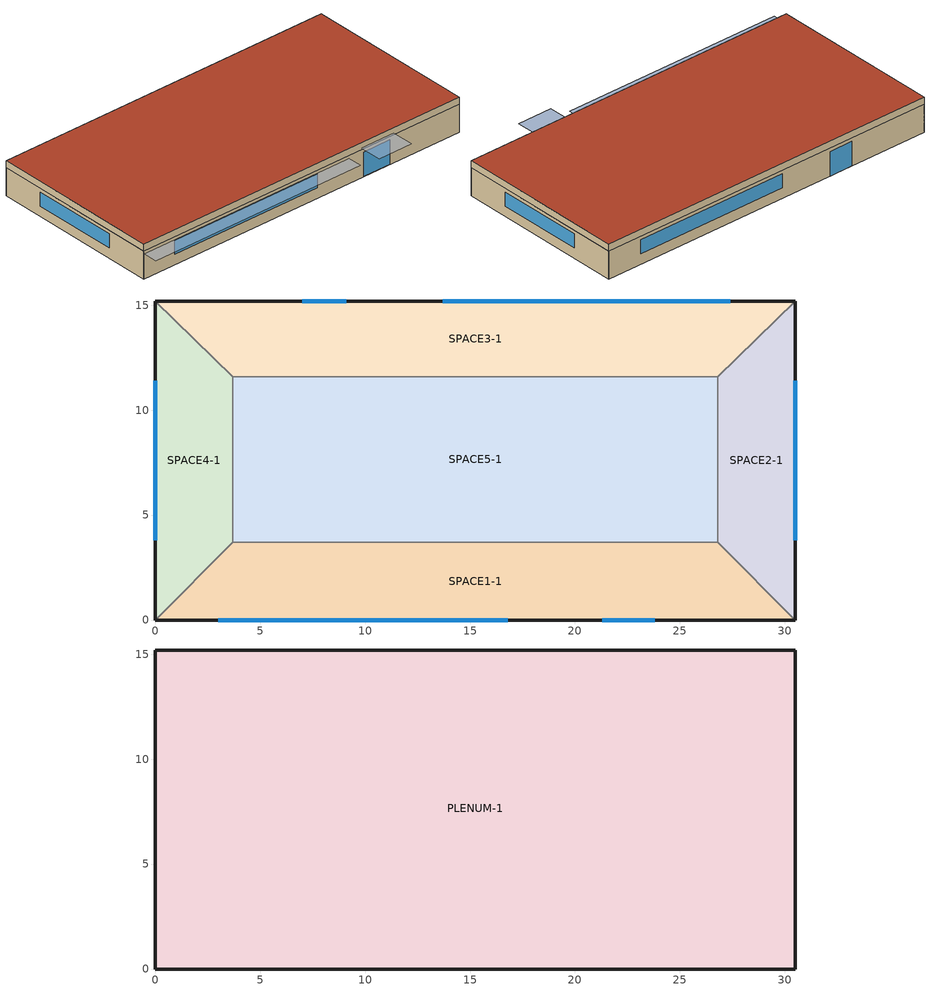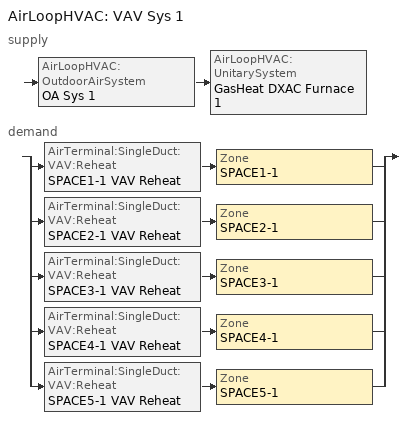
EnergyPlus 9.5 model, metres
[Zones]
SPACE1-1
 floor ground (FLOOR-SLAB-1): 26.8,3.7 30.5,0 0,0 3.7,3.7 z0
 wall outside (WALL-1): 0,0 30.5,0 z0:2.4
 wall to SPACE2-1 (INT-WALL-1): 30.5,0 26.8,3.7 z0:2.4
 wall to SPACE4-1 (INT-WALL-1): 3.7,3.7 0,0 z0:2.4
 wall to SPACE5-1 (INT-WALL-1): 26.8,3.7 3.7,3.7 z0:2.4
 window (Dbl Clr 3mm/13mm Air): 3,0 16.8,0 z0.9:2.1
 window (Sgl Grey 3mm): 21.3,0 23.8,0 z0:2.1
SPACE2-1
 floor ground (FLOOR-SLAB-1): 26.8,11.6 30.5,15.2 30.5,0 26.8,3.7 z0
 wall outside (WALL-1): 30.5,0 30.5,15.2 z0:2.4
 wall to SPACE3-1 (INT-WALL-1): 30.5,15.2 26.8,11.6 z0:2.4
 wall to SPACE5-1 (INT-WALL-1): 26.8,11.6 26.8,3.7 z0:2.4
 window (Dbl Clr 3mm/13mm Air): 30.5,3.8 30.5,11.4 z0.9:2.1
SPACE3-1
 floor ground (FLOOR-SLAB-1): 26.8,11.6 3.7,11.6 0,15.2 30.5,15.2 z0
 wall outside (WALL-1): 30.5,15.2 0,15.2 z0:2.4
 wall to SPACE4-1 (INT-WALL-1): 0,15.2 3.7,11.6 z0:2.4
 wall to SPACE5-1 (INT-WALL-1): 3.7,11.6 26.8,11.6 z0:2.4
 window (Dbl Clr 3mm/13mm Air): 27.4,15.2 13.7,15.2 z0.9:2.1
 window (Sgl Grey 3mm): 9.1,15.2 7,15.2 z0:2.1
SPACE4-1
 floor ground (FLOOR-SLAB-1): 3.7,3.7 0,0 0,15.2 3.7,11.6 z0
 wall outside (WALL-1): 0,15.2 0,0 z0:2.4
 wall to SPACE5-1 (INT-WALL-1): 3.7,3.7 3.7,11.6 z0:2.4
 window (Dbl Clr 3mm/13mm Air): 0,11.4 0,3.8 z0.9:2.1
SPACE5-1
 floor ground (FLOOR-SLAB-1): 26.8,11.6 26.8,3.7 3.7,3.7 3.7,11.6 z0
PLENUM-1
 floor to SPACE1-1 (CLNG-1): 26.8,3.7 30.5,0 0,0 3.7,3.7 z2.4
 floor to SPACE2-1 (CLNG-1): 26.8,11.6 30.5,15.2 30.5,0 26.8,3.7 z2.4
 floor to SPACE3-1 (CLNG-1): 26.8,11.6 3.7,11.6 0,15.2 30.5,15.2 z2.4
 floor to SPACE4-1 (CLNG-1): 3.7,3.7 0,0 0,15.2 3.7,11.6 z2.4
 floor to SPACE5-1 (CLNG-1): 26.8,11.6 26.8,3.7 3.7,3.7 3.7,11.6 z2.4
 wall outside (WALL-1): 0,0 30.5,0 30.5,15.2 0,15.2 0,0 z2.4:3
 roof outside (ROOF-1): 0,15.2 0,0 30.5,0 30.5,15.2 z3
shading: 0,-1.3 0,0 19.8,0 19.8,-1.3 z2.2; 21,-2 21,0 24.1,0 24.1,-2 z2.6
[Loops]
AirLoopHVAC 'VAV Sys 1'
 supply: AirLoopHVAC:OutdoorAirSystem 'OA Sys 1' > AirLoopHVAC:UnitarySystem 'GasHeat DXAC Furnace 1'
 demand: split
  | AirTerminal:SingleDuct:VAV:Reheat 'SPACE1-1 VAV Reheat' > Zone 'SPACE1-1'
  | AirTerminal:SingleDuct:VAV:Reheat 'SPACE2-1 VAV Reheat' > Zone 'SPACE2-1'
  | AirTerminal:SingleDuct:VAV:Reheat 'SPACE3-1 VAV Reheat' > Zone 'SPACE3-1'
  | AirTerminal:SingleDuct:VAV:Reheat 'SPACE4-1 VAV Reheat' > Zone 'SPACE4-1'
  | AirTerminal:SingleDuct:VAV:Reheat 'SPACE5-1 VAV Reheat' > Zone 'SPACE5-1'
[Building]
Building: North Axis {deg}=30; Terrain=City; Loads Convergence Tolerance Value {W}=0.04; Temperature Convergence Tolerance Value {deltaC}=0.4; Solar Distribution=FullExterior; Maximum Number of Warmup Days=25; Minimum Number of Warmup Days=6
[Site:Location]
CHICAGO_IL_USA TMY2-94846: Latitude {deg}=41.78; Longitude {deg}=-87.75; Time Zone {hr}=-6; Elevation {m}=190
[SizingPeriod:DesignDay] Humidity Condition Type=Wetbulb; Barometric Pressure {Pa}=99063; Rain Indicator=No; Snow Indicator=No; Daylight Saving Time Indicator=No; Solar Model Indicator=ASHRAEClearSky
Name | Month | Day of Month | Day Type | Maximum Dry-Bulb Temperature {C} | Daily Dry-Bulb Temperature Range {deltaC} | Wetbulb or DewPoint at Maximum Dry-Bulb {C} | Wind Speed {m/s} | Wind Direction {deg} | Sky Clearness
CHICAGO_IL_USA Annual Heating 99% Design Conditions DB | 1 | 8 | WinterDesignDay | -17.3 | 0 | -17.3 | 4.9 | 270 | 0
CHICAGO Ann Clg .4% Condns WB=>MDB | 7 | 21 | SummerDesignDay | 31.2 | 10.7 | 25.5 | 5.3 | 230 | 1
[Site:GroundTemperature:BuildingSurface]
20.03, 20.03, 20.13, 20.3, 20.43, 20.52, 20.62, 20.77, 20.78, 20.55, 20.44, 20.2
[Material] Thermal Absorptance=0.9
Name | Roughness | Thickness {m} | Conductivity {W/m-K} | Density {kg/m3} | Specific Heat {J/kg-K} | Solar Absorptance | Visible Absorptance
RG01 | Rough | 0.0127 | 1.442 | 881 | 1674 | 0.65 | 0.65
BR01 | VeryRough | 0.0095 | 0.162 | 1121 | 1464 | 0.7 | 0.7
IN46 | VeryRough | 0.0762 | 0.023 | 24 | 1590 | 0.5 | 0.5
WD01 | MediumSmooth | 0.0191 | 0.115 | 513 | 1381 | 0.78 | 0.78
PW03 | MediumSmooth | 0.0127 | 0.115 | 545 | 1213 | 0.78 | 0.78
IN02 | Rough | 0.0901 | 0.043 | 10 | 837 | 0.75 | 0.75
GP01 | MediumSmooth | 0.0127 | 0.16 | 801 | 837 | 0.75 | 0.75
GP02 | MediumSmooth | 0.0159 | 0.16 | 801 | 837 | 0.75 | 0.75
CC03 | MediumRough | 0.1016 | 1.31 | 2243 | 837 | 0.65 | 0.65
[Material:NoMass] Roughness=Rough
Name | Thermal Resistance {m2-K/W} | Thermal Absorptance | Solar Absorptance | Visible Absorptance
CP01 | 0.367 | 0.9 | 0.75 | 0.75
MAT-CLNG-1 | 0.652259 | 0.65 | 0.65 | 0.65
[Material:AirGap]
AL21: Thermal Resistance {m2-K/W}=0.157
[Construction]
ROOF-1: RG01, BR01, IN46, WD01
WALL-1: WD01, PW03, IN02, GP01
CLNG-1: MAT-CLNG-1
FLOOR-SLAB-1: CC03, CP01
INT-WALL-1: GP02, AL21, GP02
Dbl Clr 3mm/13mm Air: CLEAR 3MM, AIR 13MM, CLEAR 3MM
Sgl Grey 3mm: GREY 3MM
[WindowMaterial:Gas]
AIR 13MM: Gas Type=Air; Thickness {m}=0.0127
[WindowMaterial:Glazing] Optical Data Type=SpectralAverage; Thickness {m}=0.003; Infrared Transmittance at Normal Incidence=0; Front Side Infrared Hemispherical Emissivity=0.84; Back Side Infrared Hemispherical Emissivity=0.84; Conductivity {W/m-K}=0.9
Name | Solar Transmittance at Normal Incidence | Front Side Solar Reflectance at Normal Incidence | Back Side Solar Reflectance at Normal Incidence | Visible Transmittance at Normal Incidence | Front Side Visible Reflectance at Normal Incidence | Back Side Visible Reflectance at Normal Incidence
CLEAR 3MM | 0.837 | 0.075 | 0.075 | 0.898 | 0.081 | 0.081
GREY 3MM | 0.626 | 0.061 | 0.061 | 0.611 | 0.061 | 0.061
[Zone] Type=1; Multiplier=1
Name | Ceiling Height {m} | Volume {m3}
PLENUM-1 | 0.6096 | 283.2
SPACE1-1; SPACE3-1 | 2.4384 | 239.247
SPACE2-1; SPACE4-1 | 2.4384 | 103.311
SPACE5-1 | 2.4384 | 447.683
[ZoneInfiltration:DesignFlowRate] Schedule=INFIL-SCH; Design Flow Rate Calculation Method=flow/zone; Constant Term Coefficient=0; Temperature Term Coefficient=0; Velocity Term Coefficient=0.2237; Velocity Squared Term Coefficient=0
Name | Zone or ZoneList | Design Flow Rate {m3/s}
SPACE1-1 Infil 1 | SPACE1-1 | 0.0167
SPACE2-1 Infil 1 | SPACE2-1 | 0.00717
SPACE3-1 Infil 1 | SPACE3-1 | 0.0167
SPACE4-1 Infil 1 | SPACE4-1 | 0.00717
SPACE5-1 Infil 1 | SPACE5-1 | 0.031089
[People] Number of People Schedule=OCCUPY-1; Number of People Calculation Method=people; Fraction Radiant=0.3; Sensible Heat Fraction=AutoCalculate; Activity Level Schedule=ActSchd
Name | Zone or ZoneList | Number of People
SPACE1-1 People 1 | SPACE1-1 | 11
SPACE2-1 People 1 | SPACE2-1 | 5
SPACE3-1 People 1 | SPACE3-1 | 11
SPACE4-1 People 1 | SPACE4-1 | 5
SPACE5-1 People 1 | SPACE5-1 | 20
[Lights] Schedule=LIGHTS-1; Design Level Calculation Method=LightingLevel; Return Air Fraction=0.2; Fraction Radiant=0.59; Fraction Visible=0.2; Fraction Replaceable=0
Name | Zone or ZoneList | Lighting Level {W}
SPACE1-1 Lights 1 | SPACE1-1 | 1584
SPACE2-1 Lights 1 | SPACE2-1 | 684
SPACE3-1 Lights 1 | SPACE3-1 | 1584
SPACE4-1 Lights 1 | SPACE4-1 | 684
SPACE5-1 Lights 1 | SPACE5-1 | 2964
[ElectricEquipment] Schedule=EQUIP-1; Design Level Calculation Method=EquipmentLevel; Fraction Latent=0; Fraction Radiant=0.3; Fraction Lost=0
Name | Zone or ZoneList | Design Level {W}
SPACE1-1 ElecEq 1 | SPACE1-1 | 1056
SPACE2-1 ElecEq 1 | SPACE2-1 | 456
SPACE3-1 ElecEq 1 | SPACE3-1 | 1056
SPACE4-1 ElecEq 1 | SPACE4-1 | 456
SPACE5-1 ElecEq 1 | SPACE5-1 | 1976
[Sizing:Zone] Zone Cooling Design Supply Air Temperature Input Method=SupplyAirTemperature; Zone Cooling Design Supply Air Temperature {C}=16; Zone Heating Design Supply Air Temperature Input Method=SupplyAirTemperature; Zone Heating Design Supply Air Temperature {C}=50; Zone Cooling Design Supply Air Humidity Ratio {kgWater/kgDryAir}=0.009; Zone Heating Design Supply Air Humidity Ratio {kgWater/kgDryAir}=0.004; Design Specification Outdoor Air Object=ZoneMinOARequirements; Zone Heating Sizing Factor=0; Zone Cooling Sizing Factor=0; Cooling Design Air Flow Method=DesignDay; Cooling Design Air Flow Rate {m3/s}=0; Heating Design Air Flow Method=DesignDay; Heating Design Air Flow Rate {m3/s}=0; Account for Dedicated Outdoor Air System=No; Dedicated Outdoor Air System Control Strategy=NeutralSupplyAir; Dedicated Outdoor Air Low Setpoint Temperature for Design {C}=autosize; Dedicated Outdoor Air High Setpoint Temperature for Design {C}=autosize
SPACE1-1; SPACE2-1; SPACE3-1; SPACE4-1; SPACE5-1
[Sizing:System]
VAV Sys 1: Type of Load to Size On=sensible; Design Outdoor Air Flow Rate {m3/s}=autosize; Central Heating Maximum System Air Flow Ratio=0.3; Preheat Design Temperature {C}=7; Preheat Design Humidity Ratio {kgWater/kgDryAir}=0.008; Precool Design Temperature {C}=11; Precool Design Humidity Ratio {kgWater/kgDryAir}=0.008; Central Cooling Design Supply Air Temperature {C}=16; Central Heating Design Supply Air Temperature {C}=18; Type of Zone Sum to Use=noncoincident; 100% Outdoor Air in Cooling=no; 100% Outdoor Air in Heating=no; Central Cooling Design Supply Air Humidity Ratio {kgWater/kgDryAir}=0.009; Central Heating Design Supply Air Humidity Ratio {kgWater/kgDryAir}=0.009; Cooling Supply Air Flow Rate Method=DesignDay; Cooling Supply Air Flow Rate {m3/s}=0; Heating Supply Air Flow Rate Method=DesignDay; Heating Supply Air Flow Rate {m3/s}=0; Zone Maximum Outdoor Air Fraction=1; Cooling Design Capacity Method=CoolingDesignCapacity; Cooling Design Capacity {W}=autosize; Heating Design Capacity Method=HeatingDesignCapacity; Heating Design Capacity {W}=autosize; Central Cooling Capacity Control Method=VAV
[ZoneControl:Thermostat] Control Type Schedule=Zone Control Type Sched; Control 1=CoolingSetPoint; Control 2=HeatingSetpoint; Control 3=DualSetPoint
Name | Zone or ZoneList
SPACE1-1 Control | SPACE1-1
SPACE2-1 Control | SPACE2-1
SPACE3-1 Control | SPACE3-1
SPACE4-1 Control | SPACE4-1
SPACE5-1 Control | SPACE5-1
[ThermostatSetpoint:SingleHeating]
HeatingSetpoint: Setpoint Temperature Schedule=Htg-SetP-Sch
[ThermostatSetpoint:SingleCooling]
CoolingSetpoint: Setpoint Temperature Schedule=Clg-SetP-Sch
[ThermostatSetpoint:DualSetpoint]
DualSetPoint: Heating Setpoint Temperature Schedule=Htg-SetP-Sch; Cooling Setpoint Temperature Schedule=Clg-SetP-Sch
[Zone equipment]
SPACE1-1: SPACE1-1 VAV Reheat
SPACE2-1: SPACE2-1 VAV Reheat
SPACE3-1: SPACE3-1 VAV Reheat
SPACE4-1: SPACE4-1 VAV Reheat
SPACE5-1: SPACE5-1 VAV Reheat
[AirTerminal:SingleDuct:VAV:Reheat] Availability Schedule=ReheatCoilAvailSched; Maximum Air Flow Rate {m3/s}=autosize; Zone Minimum Air Flow Input Method=Constant; Constant Minimum Air Flow Fraction=0.1; Maximum Hot Water or Steam Flow Rate {m3/s}=0; Minimum Hot Water or Steam Flow Rate {m3/s}=0; Convergence Tolerance=0.001; Damper Heating Action=ReverseWithLimits; Maximum Flow per Zone Floor Area During Reheat {m3/s-m2}=0.002032; Design Specification Outdoor Air Object=ZoneMinOARequirements
Name | Reheat Coil | Maximum Flow Fraction During Reheat
SPACE1-1 VAV Reheat | SPACE1-1 Zone Coil | AutoCalculate
SPACE2-1 VAV Reheat | SPACE2-1 Zone Coil
SPACE3-1 VAV Reheat | SPACE3-1 Zone Coil
SPACE4-1 VAV Reheat | SPACE4-1 Zone Coil
SPACE5-1 VAV Reheat | SPACE5-1 Zone Coil
[DesignSpecification:OutdoorAir]
ZoneMinOARequirements: Outdoor Air Method=Sum; Outdoor Air Flow per Person {m3/s-person}=0.00472; Outdoor Air Flow per Zone Floor Area {m3/s-m2}=0.001; Outdoor Air Schedule=Min OARequirements Sched
[Coil:Heating:Fuel] Availability Schedule=ReheatCoilAvailSched; Fuel Type=NaturalGas; Burner Efficiency=0.8; Nominal Capacity {W}=autosize
SPACE1-1 Zone Coil; SPACE2-1 Zone Coil; SPACE3-1 Zone Coil; SPACE4-1 Zone Coil; SPACE5-1 Zone Coil; Main heating Coil 1
[AirLoopHVAC:ReturnPlenum]
Return-Plenum-1: Zone=PLENUM-1
[AirLoopHVAC]
VAV Sys 1: Design Supply Air Flow Rate {m3/s}=autosize
[AvailabilityManager:Scheduled]
VAV Sys 1 Avail: Schedule=FanAvailSched
[AirLoopHVAC:UnitarySystem]
GasHeat DXAC Furnace 1: Control Type=Setpoint; Dehumidification Control Type=CoolReheat; Availability Schedule=ReheatCoilAvailSched; Supply Fan=Supply Fan 1; Fan Placement=BlowThrough; Heating Coil=Main Heating Coil 1; Cooling Coil=Main Cooling Coil 1; Supplemental Heating Coil=Humidistat Reheat Coil 1; Cooling Supply Air Flow Rate Method=SupplyAirFlowRate; Cooling Supply Air Flow Rate {m3/s}=autosize; Heating Supply Air Flow Rate Method=SupplyAirFlowRate; Heating Supply Air Flow Rate {m3/s}=autosize; No Load Supply Air Flow Rate Method=SupplyAirFlowRate; No Load Supply Air Flow Rate {m3/s}=autosize; Maximum Supply Air Temperature {C}=80
[Coil:Heating:Desuperheater]
Humidistat Reheat Coil 1: Availability Schedule=ReheatCoilAvailSched; Heat Reclaim Recovery Efficiency=0.3; Heating Source=Main Cooling Coil 1; Parasitic Electric Load {W}=5
[SetpointManager:Scheduled]
Name | Control Variable | Schedule | Setpoint Node or NodeList
Supply Air Hum Rate Manager 1 | MaximumHumidityRatio | Supply Air Hum Rate Schedule | VAV Sys 1 Outlet Node
Supply Air Hum Rate Manager 2 | MaximumHumidityRatio | Supply Air Hum Rate Schedule | Main Heating Coil 1 Inlet Node
Supply Air Temp Manager 1 | Temperature | Seasonal Reset Supply Air Temp Sch | Supply Air Temp Nodes 1
[Coil:Cooling:DX]
Main Cooling Coil 1: Performance Object=Main Cooling Coil 1 Performance
[Coil:Cooling:DX:CurveFit:Performance]
Main Cooling Coil 1 Performance: Crankcase Heater Capacity {W}=0; Maximum Outdoor Dry-Bulb Temperature for Crankcase Heater Operation {C}=10; Capacity Control Method=Continuous; Compressor Fuel Type=Electricity; Base Operating Mode=Main Cooling Coil 1 Operating Mode
[Coil:Cooling:DX:CurveFit:OperatingMode]
Main Cooling Coil 1 Operating Mode: Rated Gross Total Cooling Capacity {W}=AUTOSIZE; Rated Evaporator Air Flow Rate {m3/s}=AUTOSIZE; Ratio of Initial Moisture Evaporation Rate and Steady State Latent Capacity=0; Nominal Time for Condensate Removal to Begin {s}=0; Condenser Type=AirCooled; Nominal Speed Number=1; Speed 1=Main Cooling Coil 1 Speed 1 Performance
[Coil:Cooling:DX:CurveFit:Speed]
Main Cooling Coil 1 Speed 1 Performance: Gross Total Cooling Capacity Fraction=1; Evaporator Air Flow Rate Fraction=1; Condenser Air Flow Rate Fraction=1; Gross Sensible Heat Ratio=0.75; Gross Cooling COP {W/W}=3.86638; Active Fraction of Coil Face Area=1; Total Cooling Capacity Modifier Function of Temperature Curve=HPCoolingCAPFTemp4; Total Cooling Capacity Modifier Function of Air Flow Fraction Curve=HPACFFF; Energy Input Ratio Modifier Function of Temperature Curve=HPCoolingEIRFTemp4; Energy Input Ratio Modifier Function of Air Flow Fraction Curve=HPACFFF; Part Load Fraction Correlation Curve=HPACCOOLPLFFPLR
[Fan:VariableVolume]
Supply Fan 1: Availability Schedule=FanAvailSched; Fan Total Efficiency=0.7; Pressure Rise {Pa}=600; Maximum Flow Rate {m3/s}=autosize; Fan Power Minimum Flow Rate Input Method=Fraction; Fan Power Minimum Flow Fraction=0.25; Motor Efficiency=0.9; Motor In Airstream Fraction=1; Fan Power Coefficient 1=0.00153024; Fan Power Coefficient 2=0.00520806; Fan Power Coefficient 3=1.10862; Fan Power Coefficient 4=-0.116356; Fan Power Coefficient 5=0
[Controller:OutdoorAir]
OA Controller 1: Minimum Outdoor Air Flow Rate {m3/s}=autosize; Maximum Outdoor Air Flow Rate {m3/s}=autosize; Economizer Control Type=FixedDryBulb; Economizer Control Action Type=ModulateFlow; Economizer Maximum Limit Dry-Bulb Temperature {C}=19; Economizer Minimum Limit Dry-Bulb Temperature {C}=4; Lockout Type=NoLockout; Minimum Limit Type=FixedMinimum; Minimum Outdoor Air Schedule=Min OA Sched
[Schedule:Compact]
OCCUPY-1: Through: 12/31, For: WeekDays SummerDesignDay CustomDay1 CustomDay2, Until: 8:00, 0, Until: 11:00, 1, Until: 12:00, 0.8, Until: 13:00, 0.4, Until: 14:00, 0.8, Until: 18:00, 1, Until: 19:00, 0.5, Until: 21:00, 0.1, Until: 24:00, 0, For: Weekends WinterDesignDay Holiday, Until: 24:00, 0
LIGHTS-1: Through: 12/31, For: WeekDays SummerDesignDay CustomDay1 CustomDay2, Until: 8:00, 0.05, Until: 9:00, 0.9, Until: 10:00, 0.95, Until: 11:00, 1, Until: 12:00, 0.95, Until: 13:00, 0.8, Until: 14:00, 0.9, Until: 18:00, 1, Until: 19:00, 0.6, Until: 21:00, 0.2, Until: 24:00, 0.05, For: Weekends WinterDesignDay Holiday, Until: 24:00, 0.05
EQUIP-1: Through: 12/31, For: WeekDays SummerDesignDay CustomDay1 CustomDay2, Until: 8:00, 0.02, Until: 9:00, 0.4, Until: 14:00, 0.9, Until: 15:00, 0.8, Until: 16:00, 0.7, Until: 18:00, 0.5, Until: 20:00, 0.3, Until: 24:00, 0.02, For: Weekends WinterDesignDay Holiday, Until: 24:00, 0.2
INFIL-SCH: Through: 3/31, For: AllDays, Until: 24:00, 1, Through: 10/31, For: AllDays, Until: 24:00, 1, Through: 12/31, For: AllDays, Until: 24:00, 1
ActSchd: Through: 12/31, For: AllDays, Until: 24:00, 117.24
Htg-SetP-Sch: Through: 12/31, For: SummerDesignDay, Until: 24:00, 12.8, For: WinterDesignDay, Until: 24:00, 21.1, For: WeekDays, Until: 7:00, 12.8, Until: 18:00, 21.1, Until: 24:00, 12.8, For: WeekEnds Holiday, Until: 7:00, 12.8, Until: 13:00, 21.1, Until: 24:00, 12.8, For: AllOtherDays, Until: 7:00, 12.8, Until: 18:00, 21.1, Until: 24:00, 12.8
Clg-SetP-Sch: Through: 12/31, For: SummerDesignDay, Until: 24:00, 23.9, For: WinterDesignDay, Until: 24:00, 40, For: WeekDays, Until: 7:00, 40, Until: 18:00, 23.9, Until: 24:00, 40, For: WeekEnds Holiday, Until: 7:00, 40, Until: 13:00, 23.9, Until: 24:00, 32.2, For: AllOtherDays, Until: 7:00, 40, Until: 18:00, 23.9, Until: 24:00, 40
Zone Control Type Sched: Through: 12/31, For: SummerDesignDay, Until: 24:00, 2, For: WinterDesignDay, Until: 24:00, 1, For: AllOtherDays, Until: 24:00, 4
Min OA Sched: Through: 12/31, For: Weekdays, Until: 6:00, 0.3, Until: 18:00, 1, Until: 24:00, 0.3, For: SummerDesignDay, Until: 24:00, 1, For: WinterDesignDay, Until: 24:00, 1, For: AllOtherDays, Until: 24:00, 0.3
FanAvailSched; ReheatCoilAvailSched: Through: 3/31, For: AllDays, Until: 24:00, 1, Through: 9/30, For: WeekDays, Until: 7:00, 0, Until: 17:00, 1, Until: 24:00, 0, For: SummerDesignDay WinterDesignDay, Until: 24:00, 1, For: AllOtherDays, Until: 24:00, 0, Through: 12/31, For: AllDays, Until: 24:00, 1
Seasonal Reset Supply Air Temp Sch: Through: 3/31, For: AllDays, Until: 24:00, 17, Through: 9/30, For: AllDays, Until: 24:00, 12, Through: 12/31, For: AllDays, Until: 24:00, 17
Min OARequirements Sched: Through: 12/31, For: Weekdays SummerDesignDay WinterDesignDay, Until: 24:00, 1, For: AllOtherDays, Until: 24:00, 0.25
[Curve:Biquadratic] Minimum Value of x=13.89; Maximum Value of x=22.22; Minimum Value of y=12.78; Maximum Value of y=51.67; Input Unit Type for X=Temperature; Input Unit Type for Y=Temperature; Output Unit Type=Dimensionless
Name | Coefficient1 Constant | Coefficient2 x | Coefficient3 x**2 | Coefficient4 y | Coefficient5 y**2 | Coefficient6 x*y | Minimum Curve Output | Maximum Curve Output
HPCoolingEIRFTemp4 | 0.000151402 | 0.0655063 | -0.00203708 | 0.0067823 | 0.00040872 | -0.00035523 | 0.5141 | 1.7044
HPCoolingCAPFTemp4 | 1.35442 | -0.0493403 | 0.00226498 | 0.000851773 | -4.26316e-05 | -0.000336452 | 0.7923 | 1.2736
[Curve:Cubic]
HPACFFF: Coefficient1 Constant=1; Coefficient2 x=0; Coefficient3 x**2=0; Coefficient4 x**3=0; Minimum Value of x=0.5; Maximum Value of x=1.5
[Curve:Quadratic]
HPACCOOLPLFFPLR: Coefficient1 Constant=1; Coefficient2 x=0; Coefficient3 x**2=0; Minimum Value of x=0.5; Maximum Value of x=1.5
[Schedule:Constant]
Supply Air Hum Rate Schedule: 0.006
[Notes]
5Zone_Unitary_VSDesuperheater.idf
Basic file description:  1 story building divided into 4 exterior and one interior conditioned zones and return plenum.
file derived from 5ZoneAutoDXVAV.idf
Highlights:              packaged VAV system with setpoint-based Unitary system using variable speed air to air cooling coil model
desuperheater for supplemental coil used for humidity control.
Simulation Location/Run: CHICAGO_IL_USA TMY2-94846, 2 design days, 2 run periods,
Run Control executes the run periods using the weather file
Location:                Chicago, IL
Design Days:             CHICAGO_IL_USA Annual Heating 99% Design Conditions DB, MaxDB= -17.3°C
CHICAGO_IL_USA Annual Cooling 1% Design Conditions, MaxDB=  31.5°C MCWB=  23.0°C
Run Period (Weather File): Winter 1/14, Summer 7/7, CHICAGO_IL_USA TMY2-94846
Run Control:             Zone and System sizing with weather file run control (no design days run)
Building: Single floor rectangular building 100 ft x 50 ft. 5 zones - 4 exterior, 1 interior, zone height 8 feet.
Exterior zone depth is 12 feet. There is a 2 foot high return plenum: the overall building height is
10 feet. There are windows on all 4 facades; the south and north facades have glass doors.
The south facing glass is shaded by overhangs. The walls are woodshingle over plywood, R11 insulation,
and gypboard. The roof is a gravel built up roof with R-3 mineral board insulation and plywood sheathing.
The windows are of various single and double pane construction with 3mm and 6mm glass and either 6mm or
13mm argon or air gap.  The window to wall ratio is approximately 0.29.
The south wall and door have overhangs.
The building is oriented 30 degrees east of north.
Floor Area:        463.6 m2 (5000 ft2)
Number of Stories: 1
Zone Description Details:
Internal gains description:     lighting is 1.5 watts/ft2, office equip is 1.0 watts/ft2. There is 1 occupant
per 100 ft2 of floor area. The infiltration is 0.25 air changes per hour.
Interzone Surfaces:             6 interzone surfaces (see diagram)
Internal Mass:                  None
Windows:                        4 ea.: 1) Double pane clear, 3mm glass, 13mm air gap
2) Double pane clear, 3mm glass, 13mm argon gap
